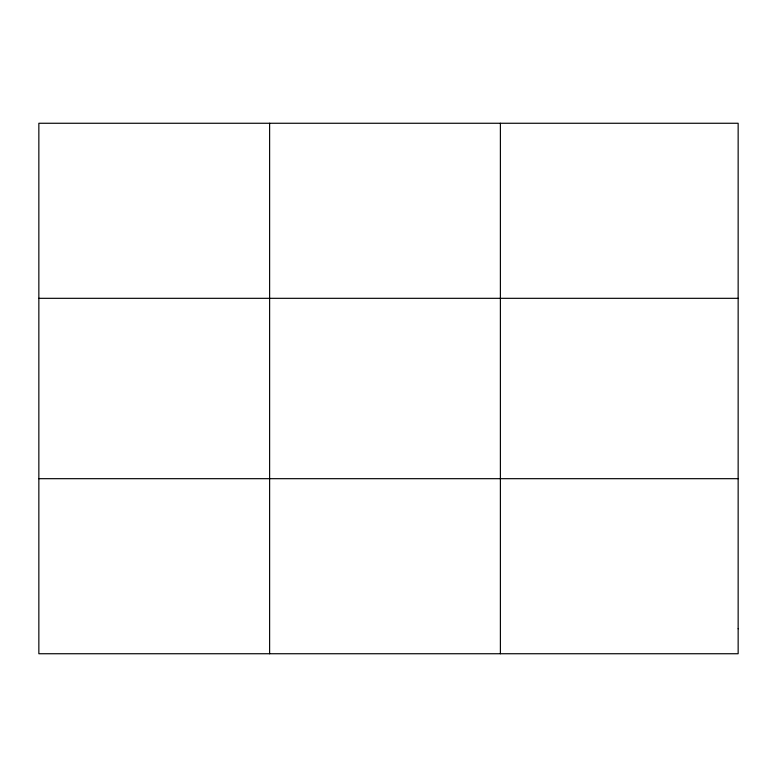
<?xml version="1.0" encoding="UTF-8"?>
<svg xmlns="http://www.w3.org/2000/svg" width="777" height="777" viewBox="0 0 777 777"><rect width="100%" height="100%" fill="white"/><g stroke="black" fill="none" stroke-linecap="round" stroke-linejoin="round"><path stroke-width="1.17" d="M269.619 123.261L269.619 653.739M500.388 123.261L500.388 653.739M38.85 298.319L738.15 298.319M38.85 478.681L738.15 478.681M738.15 628.739L738.15 653.739L38.85 653.739L38.85 123.261L738.15 123.261L738.15 628.739"/></g></svg>
